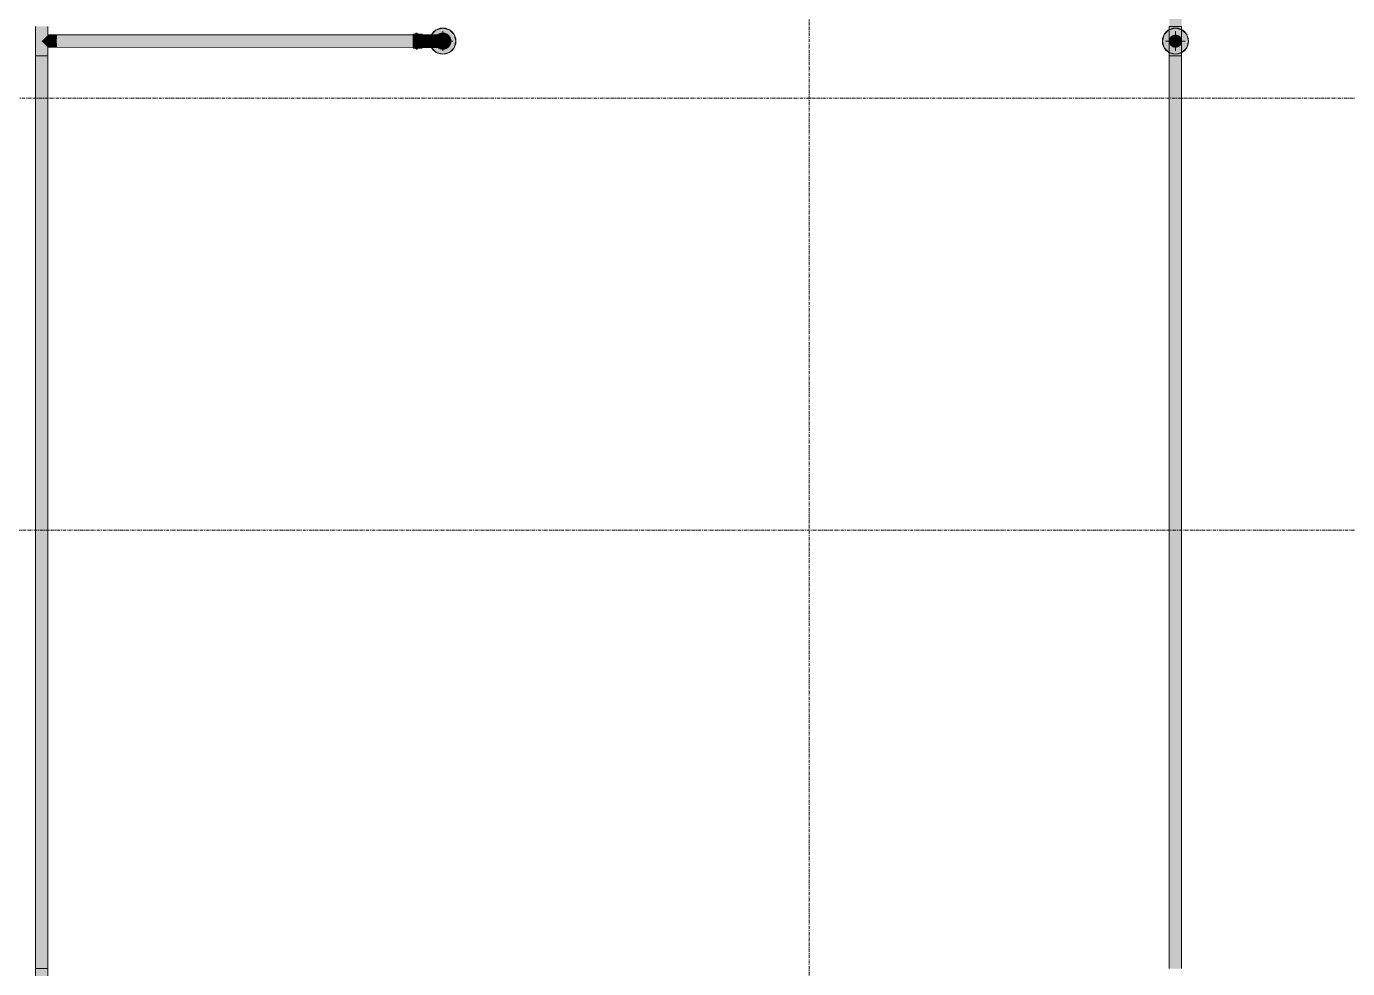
# Model space of a CAD drawing. Header units: inches. Extents: x -3679 to 241, y -496 to 1784.
# Drawn here: x -907.7 to -705.7, y 206 to 350 of the extents above; entities that cross this region are included whole.
import ezdxf

# ---------------------------------------------------------------- set-up
doc = ezdxf.new("R2010")
doc.units = ezdxf.units.IN
doc.header["$MEASUREMENT"] = 0
doc.linetypes.add('Grid Line', pattern=[0.875, 0.5, -0.125, 0.125, -0.125])
for name, color, linetype, lineweight in [('A-ANNO-NOTE', 250, 'Continuous', 9), ('P-PIPE', 1, 'Continuous', 9), ('P-PIPE-CNTR', 1, 'Continuous', 9), ('S-GRID', 8, 'Continuous', 9)]:
    doc.layers.add(name, color=color, linetype=linetype, lineweight=lineweight)

# ---------------------------------------------------------------- blocks, each defined once
blk = doc.blocks.new('Victaulic-VicPress316-Elbow 90-45deg Style P568_P571 - Standard-1269436-LOWER PARKING')
at = {"layer": 'P-PIPE'}
for points in [[(-848.55, 347.74), (-848.17, 347.74), (-848.17, 348.75), (-848.55, 348.75), (-848.55, 347.95)], [(-848.55, 346.74), (-848.17, 346.74), (-848.17, 347.74), (-848.55, 347.74), (-848.55, 346.86)], [(-848.01, 347.74), (-847.85, 347.74), (-847.85, 348.75), (-848.01, 348.97), (-848.12, 348.91), (-848.17, 348.75), (-848.17, 347.74), (-848.09, 347.74)], [(-848.01, 346.52), (-847.96, 346.58), (-847.85, 346.74), (-847.85, 347.74), (-848.17, 347.74), (-848.16, 346.7), (-848.12, 346.58)], [(-847.85, 347.74), (-847.29, 347.74), (-847.29, 348.75), (-847.85, 348.75), (-847.85, 348.02)], [(-847.85, 346.74), (-847.29, 346.74), (-847.29, 347.74), (-847.85, 347.74), (-847.85, 346.85)], [(-847.29, 347.74), (-847.07, 347.75), (-847.1, 348.02), (-847.08, 348.35), (-847.09, 348.47), (-847.1, 348.59), (-847.07, 348.65), (-847.13, 348.75), (-847.17, 348.77), (-847.29, 348.75), (-847.29, 347.89)], [(-847.17, 346.71), (-847.11, 346.76), (-847.07, 346.85), (-847.1, 346.93), (-847.07, 347.2), (-847.09, 347.28), (-847.09, 347.53), (-847.07, 347.74), (-847.29, 347.74), (-847.29, 346.74), (-847.29, 346.74), (-847.19, 346.72)], [(-847.07, 347.74), (-846.02, 347.74), (-846.02, 348.69), (-847.09, 348.69), (-847.07, 348.64), (-847.1, 348.56), (-847.09, 348.47), (-847.09, 348.4), (-847.07, 348.28), (-847.09, 348.18), (-847.1, 347.95), (-847.07, 347.76)], [(-847.09, 346.79), (-846.02, 346.81), (-846.02, 347.74), (-847.07, 347.74), (-847.1, 347.42), (-847.07, 347.17), (-847.09, 347.01), (-847.1, 346.91), (-847.07, 346.83), (-847.09, 346.79)], [(-845.22, 347.74), (-845.19, 348), (-845.11, 348.24), (-844.82, 348.64), (-844.77, 348.69), (-846.02, 348.68), (-846.02, 347.74), (-845.26, 347.74)], [(-844.75, 346.79), (-844.86, 346.89), (-845.13, 347.28), (-845.2, 347.5), (-845.22, 347.74), (-846.02, 347.74), (-846.02, 346.79), (-844.77, 346.79)], [(-842.94, 347.74), (-842.78, 347.74), (-842.8, 347.98), (-842.87, 348.21), (-843.17, 348.63), (-843.37, 348.79), (-843.67, 348.91), (-844, 348.97), (-844.34, 348.91), (-844.67, 348.76), (-844.86, 348.59), (-845.13, 348.21), (-845.2, 347.98), (-845.22, 347.74), (-845.06, 347.74), (-844.86, 348.37), (-844.33, 348.75), (-843.67, 348.75), (-843.14, 348.37), (-843.03, 348.02)], [(-845.06, 347.74), (-844.95, 347.75), (-844.91, 348.01), (-844.82, 348.22), (-844.67, 348.41), (-844.47, 348.57), (-844.25, 348.66), (-844, 348.69), (-843.71, 348.65), (-843.69, 348.63), (-843.52, 348.57), (-843.33, 348.41), (-843.18, 348.22), (-843.08, 347.99), (-843.05, 347.74), (-842.94, 347.74), (-843.14, 348.37), (-843.67, 348.75), (-844.33, 348.75), (-844.86, 348.37), (-844.95, 348.08)], [(-844.33, 346.74), (-843.67, 346.74), (-843.14, 347.12), (-842.94, 347.74), (-843.05, 347.74), (-843.05, 347.74), (-843.09, 347.48), (-843.18, 347.27), (-843.33, 347.07), (-843.52, 346.92), (-843.75, 346.83), (-844, 346.79), (-844.29, 346.84), (-844.31, 346.85), (-844.47, 346.92), (-844.67, 347.07), (-844.82, 347.27), (-844.92, 347.5), (-844.95, 347.74), (-845.06, 347.74), (-844.86, 347.12), (-844.41, 346.79)], [(-843.22, 348.28), (-843.24, 348.3), (-843.23, 348.29)]]:
    blk.add_hatch(color=256, dxfattribs=at).paths.add_polyline_path(points, flags=0)
h = blk.add_hatch(color=256, dxfattribs=at)
h.paths.add_polyline_path([(-842.87, 347.27), (-842.86, 347.74), (-842.94, 347.74)], flags=0)
h.paths.add_polyline_path([(-844, 346.52), (-843.66, 346.58), (-843.37, 346.7), (-843.14, 346.89), (-842.87, 347.27), (-842.94, 347.74), (-843.14, 347.12), (-843.67, 346.74), (-844.33, 346.74), (-844.86, 347.12), (-845.06, 347.74), (-845.22, 347.74), (-845.2, 347.5), (-845.13, 347.27), (-844.83, 346.85), (-844.63, 346.7), (-844.33, 346.57)], flags=0)
for p, q in [((-848.17, 348.8), (-848.55, 348.8)), ((-847.29, 348.8), (-847.85, 348.8)), ((-846.02, 348.69), (-847.12, 348.69)), ((-848.55, 346.68), (-848.17, 346.68)), ((-847.85, 346.68), (-847.29, 346.68)), ((-847.11, 346.79), (-846.02, 346.79)), ((-844.01, 346.79), (-844.01, 346.79)), ((-844, 346.79), (-844, 346.79))]:
    blk.add_line(p, q, dxfattribs=at)
at = {"layer": 'P-PIPE', "flags": 128}
for points in [[(-848.17, 348.8), (-848.17, 348.81), (-848.17, 348.82), (-848.17, 348.82), (-848.17, 348.83), (-848.17, 348.83), (-848.17, 348.84), (-848.17, 348.85), (-848.17, 348.85), (-848.16, 348.86), (-848.16, 348.87), (-848.16, 348.87), (-848.16, 348.88), (-848.15, 348.88), (-848.15, 348.89), (-848.15, 348.89), (-848.14, 348.9), (-848.14, 348.91), (-848.13, 348.91), (-848.13, 348.92), (-848.12, 348.92), (-848.12, 348.92), (-848.11, 348.93), (-848.11, 348.93), (-848.1, 348.94), (-848.1, 348.94), (-848.09, 348.94), (-848.09, 348.95), (-848.08, 348.95), (-848.08, 348.95), (-848.07, 348.96), (-848.06, 348.96), (-848.06, 348.96), (-848.05, 348.96), (-848.04, 348.96), (-848.04, 348.96), (-848.03, 348.97), (-848.02, 348.97), (-848.02, 348.97), (-848.01, 348.97), (-848.01, 348.97), (-848, 348.97), (-847.99, 348.97), (-847.99, 348.96), (-847.98, 348.96), (-847.97, 348.96), (-847.97, 348.96), (-847.96, 348.96), (-847.95, 348.96), (-847.95, 348.95), (-847.94, 348.95), (-847.94, 348.95), (-847.93, 348.95), (-847.92, 348.94), (-847.92, 348.94), (-847.91, 348.93), (-847.91, 348.93), (-847.9, 348.93), (-847.9, 348.92), (-847.89, 348.92), (-847.89, 348.91), (-847.88, 348.91), (-847.88, 348.9), (-847.88, 348.9), (-847.87, 348.89), (-847.87, 348.89), (-847.87, 348.88), (-847.86, 348.88), (-847.86, 348.87), (-847.86, 348.86), (-847.86, 348.86), (-847.85, 348.85), (-847.85, 348.84), (-847.85, 348.84), (-847.85, 348.83), (-847.85, 348.83), (-847.85, 348.82), (-847.85, 348.81), (-847.85, 348.81), (-847.85, 348.8)], [(-848.17, 348.74), (-848.17, 348.76), (-848.17, 348.77), (-848.17, 348.78), (-848.17, 348.79), (-848.17, 348.79), (-848.17, 348.8), (-848.17, 348.8), (-848.17, 348.8), (-848.17, 348.8)], [(-848.17, 348.8), (-848.17, 348.8), (-848.17, 348.8), (-848.17, 348.79), (-848.17, 348.79), (-848.17, 348.78), (-848.17, 348.77), (-848.17, 348.76), (-848.17, 348.75), (-848.17, 348.73), (-848.17, 348.72), (-848.17, 348.7), (-848.17, 348.68), (-848.17, 348.66), (-848.17, 348.64), (-848.17, 348.62), (-848.17, 348.59), (-848.17, 348.57), (-848.17, 348.54), (-848.17, 348.51), (-848.17, 348.48), (-848.17, 348.45), (-848.17, 348.42), (-848.17, 348.38), (-848.17, 348.35), (-848.17, 348.32), (-848.17, 348.28), (-848.17, 348.24), (-848.17, 348.2), (-848.17, 348.17), (-848.17, 348.13), (-848.17, 348.09), (-848.17, 348.05), (-848.17, 348.01), (-848.17, 347.96), (-848.17, 347.92), (-848.17, 347.88), (-848.17, 347.84), (-848.17, 347.8), (-848.17, 347.75), (-848.17, 347.74)], [(-848.17, 347.74), (-848.17, 347.7), (-848.17, 347.66), (-848.17, 347.62), (-848.17, 347.57), (-848.17, 347.53), (-848.17, 347.49), (-848.17, 347.45), (-848.17, 347.41), (-848.17, 347.37), (-848.17, 347.33), (-848.17, 347.29), (-848.17, 347.25), (-848.17, 347.22), (-848.17, 347.18), (-848.17, 347.15), (-848.17, 347.11), (-848.17, 347.08), (-848.17, 347.04), (-848.17, 347.01), (-848.17, 346.98), (-848.17, 346.95), (-848.17, 346.93), (-848.17, 346.9), (-848.17, 346.88), (-848.17, 346.85), (-848.17, 346.83), (-848.17, 346.81), (-848.17, 346.79), (-848.17, 346.77), (-848.17, 346.76), (-848.17, 346.74), (-848.17, 346.73), (-848.17, 346.72), (-848.17, 346.71), (-848.17, 346.7), (-848.17, 346.69), (-848.17, 346.69), (-848.17, 346.69), (-848.17, 346.68), (-848.17, 346.68)], [(-847.85, 347.74), (-847.85, 347.79), (-847.85, 347.83), (-847.85, 347.87), (-847.85, 347.91), (-847.85, 347.95), (-847.85, 347.99), (-847.85, 348.04), (-847.85, 348.08), (-847.85, 348.12), (-847.85, 348.16), (-847.85, 348.19), (-847.85, 348.23), (-847.85, 348.27), (-847.85, 348.31), (-847.85, 348.34), (-847.85, 348.38), (-847.85, 348.41), (-847.85, 348.44), (-847.85, 348.47), (-847.85, 348.5), (-847.85, 348.53), (-847.85, 348.56), (-847.85, 348.59), (-847.85, 348.61), (-847.85, 348.63), (-847.85, 348.66), (-847.85, 348.68), (-847.85, 348.7), (-847.85, 348.71), (-847.85, 348.73), (-847.85, 348.74), (-847.85, 348.76), (-847.85, 348.77), (-847.85, 348.78), (-847.85, 348.79), (-847.85, 348.79), (-847.85, 348.8), (-847.85, 348.8), (-847.85, 348.8), (-847.85, 348.8)], [(-847.85, 348.8), (-847.85, 348.8), (-847.85, 348.8), (-847.85, 348.79), (-847.85, 348.79), (-847.85, 348.78), (-847.85, 348.77), (-847.85, 348.76), (-847.85, 348.75)], [(-847.85, 346.68), (-847.85, 346.68), (-847.85, 346.69), (-847.85, 346.69), (-847.85, 346.7), (-847.85, 346.71), (-847.85, 346.71), (-847.85, 346.73), (-847.85, 346.74), (-847.85, 346.75), (-847.85, 346.77), (-847.85, 346.78), (-847.85, 346.8), (-847.85, 346.82), (-847.85, 346.85), (-847.85, 346.87), (-847.85, 346.89), (-847.85, 346.92), (-847.85, 346.95), (-847.85, 346.98), (-847.85, 347.01), (-847.85, 347.04), (-847.85, 347.07), (-847.85, 347.1), (-847.85, 347.14), (-847.85, 347.17), (-847.85, 347.21), (-847.85, 347.24), (-847.85, 347.28), (-847.85, 347.32), (-847.85, 347.36), (-847.85, 347.4), (-847.85, 347.44), (-847.85, 347.48), (-847.85, 347.52), (-847.85, 347.56), (-847.85, 347.6), (-847.85, 347.65), (-847.85, 347.69), (-847.85, 347.73), (-847.85, 347.74)], [(-847.29, 348.8), (-847.28, 348.8), (-847.27, 348.8), (-847.26, 348.8), (-847.25, 348.8), (-847.23, 348.8), (-847.22, 348.79), (-847.21, 348.79), (-847.2, 348.79), (-847.19, 348.78), (-847.18, 348.78), (-847.17, 348.78), (-847.16, 348.77), (-847.15, 348.77), (-847.14, 348.76), (-847.14, 348.75), (-847.13, 348.75), (-847.12, 348.74), (-847.11, 348.73), (-847.1, 348.73), (-847.09, 348.72), (-847.09, 348.71), (-847.08, 348.7), (-847.07, 348.69), (-847.07, 348.69)], [(-846.02, 348.69), (-845.93, 348.69), (-845.85, 348.69), (-845.77, 348.69), (-845.69, 348.69), (-845.61, 348.69), (-845.54, 348.69), (-845.46, 348.69), (-845.38, 348.69), (-845.31, 348.69), (-845.23, 348.69), (-845.16, 348.69), (-845.08, 348.69), (-845.01, 348.69), (-844.94, 348.69), (-844.88, 348.69), (-844.81, 348.69), (-844.75, 348.69)], [(-842.78, 347.74), (-842.78, 347.79), (-842.78, 347.84), (-842.79, 347.89), (-842.79, 347.94), (-842.8, 347.99), (-842.81, 348.03), (-842.82, 348.08), (-842.84, 348.13), (-842.85, 348.17), (-842.87, 348.22), (-842.89, 348.26), (-842.91, 348.31), (-842.94, 348.35), (-842.96, 348.39), (-842.99, 348.43), (-843.02, 348.47), (-843.05, 348.51), (-843.08, 348.55), (-843.11, 348.59), (-843.15, 348.62), (-843.18, 348.65), (-843.22, 348.69), (-843.26, 348.72), (-843.3, 348.75), (-843.34, 348.77), (-843.38, 348.8), (-843.42, 348.82), (-843.47, 348.84), (-843.51, 348.86), (-843.56, 348.88), (-843.6, 348.9), (-843.65, 348.92), (-843.7, 348.93), (-843.74, 348.94), (-843.79, 348.95), (-843.84, 348.96), (-843.89, 348.96), (-843.94, 348.96), (-843.99, 348.97), (-844.04, 348.97), (-844.08, 348.96), (-844.13, 348.96), (-844.18, 348.95), (-844.23, 348.94), (-844.28, 348.93), (-844.33, 348.92), (-844.37, 348.91), (-844.42, 348.89), (-844.46, 348.87), (-844.51, 348.86), (-844.55, 348.83), (-844.6, 348.81), (-844.64, 348.79), (-844.68, 348.76), (-844.72, 348.73), (-844.76, 348.7), (-844.8, 348.67), (-844.83, 348.64), (-844.87, 348.6), (-844.9, 348.57), (-844.93, 348.53), (-844.97, 348.49), (-844.99, 348.46), (-845.02, 348.42), (-845.05, 348.37), (-845.07, 348.33), (-845.1, 348.29), (-845.12, 348.24), (-845.14, 348.2), (-845.15, 348.15), (-845.17, 348.11), (-845.18, 348.06), (-845.19, 348.01), (-845.2, 347.96), (-845.21, 347.92), (-845.22, 347.87), (-845.22, 347.82), (-845.22, 347.77), (-845.22, 347.74)], [(-845.22, 347.74), (-845.22, 347.69), (-845.22, 347.65), (-845.21, 347.6), (-845.21, 347.55), (-845.2, 347.5), (-845.19, 347.45), (-845.18, 347.4), (-845.16, 347.36), (-845.15, 347.31), (-845.13, 347.27), (-845.11, 347.22), (-845.09, 347.18), (-845.06, 347.13), (-845.04, 347.09), (-845.01, 347.05), (-844.98, 347.01), (-844.95, 346.97), (-844.92, 346.94), (-844.89, 346.9), (-844.85, 346.87), (-844.82, 346.83), (-844.78, 346.8), (-844.74, 346.77), (-844.7, 346.74), (-844.66, 346.71), (-844.62, 346.69), (-844.58, 346.66), (-844.53, 346.64), (-844.49, 346.62), (-844.44, 346.6), (-844.4, 346.59), (-844.35, 346.57), (-844.3, 346.56), (-844.26, 346.55), (-844.21, 346.54), (-844.16, 346.53), (-844.11, 346.52), (-844.06, 346.52), (-844.01, 346.52), (-843.96, 346.52), (-843.92, 346.52), (-843.87, 346.53), (-843.82, 346.53), (-843.77, 346.54), (-843.72, 346.55), (-843.67, 346.56), (-843.63, 346.58), (-843.58, 346.59), (-843.54, 346.61), (-843.49, 346.63), (-843.45, 346.65), (-843.4, 346.67), (-843.36, 346.7), (-843.32, 346.73), (-843.28, 346.75), (-843.24, 346.78), (-843.2, 346.81), (-843.17, 346.85), (-843.13, 346.88), (-843.1, 346.92), (-843.07, 346.95), (-843.03, 346.99), (-843.01, 347.03), (-842.98, 347.07), (-842.95, 347.11), (-842.93, 347.15), (-842.9, 347.2), (-842.88, 347.24), (-842.86, 347.29), (-842.85, 347.33), (-842.83, 347.38), (-842.82, 347.43), (-842.81, 347.47), (-842.8, 347.52), (-842.79, 347.57), (-842.78, 347.62), (-842.78, 347.67), (-842.78, 347.72), (-842.78, 347.74)], [(-844, 348.69), (-844, 348.69), (-844, 348.69)], [(-848.17, 346.68), (-848.17, 346.68), (-848.17, 346.69), (-848.17, 346.69), (-848.17, 346.7), (-848.17, 346.71), (-848.17, 346.71), (-848.17, 346.73), (-848.17, 346.74)], [(-847.85, 346.68), (-847.85, 346.68), (-847.85, 346.67), (-847.85, 346.66), (-847.85, 346.66), (-847.85, 346.65), (-847.85, 346.64), (-847.85, 346.64), (-847.85, 346.63), (-847.86, 346.63), (-847.86, 346.62), (-847.86, 346.61), (-847.86, 346.61), (-847.87, 346.6), (-847.87, 346.6), (-847.87, 346.59), (-847.88, 346.59), (-847.88, 346.58), (-847.89, 346.58), (-847.89, 346.57), (-847.9, 346.57), (-847.9, 346.56), (-847.91, 346.56), (-847.91, 346.55), (-847.92, 346.55), (-847.92, 346.55), (-847.93, 346.54), (-847.93, 346.54), (-847.94, 346.54), (-847.94, 346.53), (-847.95, 346.53), (-847.96, 346.53), (-847.96, 346.53), (-847.97, 346.52), (-847.98, 346.52), (-847.98, 346.52), (-847.99, 346.52), (-848, 346.52), (-848, 346.52), (-848.01, 346.52), (-848.01, 346.52), (-848.02, 346.52), (-848.03, 346.52), (-848.03, 346.52), (-848.04, 346.52), (-848.05, 346.52), (-848.05, 346.53), (-848.06, 346.53), (-848.07, 346.53), (-848.07, 346.53), (-848.08, 346.53), (-848.08, 346.54), (-848.09, 346.54), (-848.1, 346.54), (-848.1, 346.55), (-848.11, 346.55), (-848.11, 346.55), (-848.12, 346.56), (-848.12, 346.56), (-848.13, 346.57), (-848.13, 346.57), (-848.14, 346.58), (-848.14, 346.58), (-848.14, 346.59), (-848.15, 346.59), (-848.15, 346.6), (-848.15, 346.6), (-848.16, 346.61), (-848.16, 346.62), (-848.16, 346.62), (-848.17, 346.63), (-848.17, 346.64), (-848.17, 346.64), (-848.17, 346.65), (-848.17, 346.65), (-848.17, 346.66), (-848.17, 346.67), (-848.17, 346.67), (-848.17, 346.68), (-848.17, 346.68)], [(-847.85, 346.74), (-847.85, 346.73), (-847.85, 346.72), (-847.85, 346.71), (-847.85, 346.7), (-847.85, 346.69), (-847.85, 346.69), (-847.85, 346.69), (-847.85, 346.68), (-847.85, 346.68)], [(-847.07, 346.79), (-847.08, 346.78), (-847.08, 346.78), (-847.09, 346.77), (-847.1, 346.76), (-847.11, 346.75), (-847.12, 346.75), (-847.12, 346.74), (-847.13, 346.73), (-847.14, 346.73), (-847.15, 346.72), (-847.16, 346.72), (-847.17, 346.71), (-847.18, 346.71), (-847.19, 346.7), (-847.2, 346.7), (-847.21, 346.7), (-847.22, 346.69), (-847.23, 346.69), (-847.24, 346.69), (-847.25, 346.69), (-847.27, 346.69), (-847.28, 346.68), (-847.29, 346.68), (-847.29, 346.68)], [(-844.75, 346.79), (-844.79, 346.79), (-844.86, 346.79), (-844.93, 346.79), (-845, 346.79), (-845.07, 346.79), (-845.14, 346.79), (-845.21, 346.79), (-845.29, 346.79), (-845.36, 346.79), (-845.44, 346.79), (-845.52, 346.79), (-845.59, 346.79), (-845.67, 346.79), (-845.75, 346.79), (-845.83, 346.79), (-845.91, 346.79), (-845.99, 346.79), (-846.02, 346.79)]]:
    blk.add_lwpolyline(points, dxfattribs=at)
at = {"layer": 'P-PIPE'}
for radius, start, end in [(1.06, 0, 180), (1.06, 180, 0), (1.06, 180, 216), (0.95, 142.2975, 145.4486), (0.95, 108, 109.39), (0.95, 70.6184, 72), (0.95, 31.4042, 37.6881), (0.95, 25.2769, 28.3217), (1.06, 0, 36), (0.95, 205.2714, 208.3275), (0.95, 211.4248, 217.6805), (0.95, 250.6506, 252), (0.95, 288, 289.341), (0.95, 322.3339, 325.4176)]:
    blk.add_arc((-844, 347.74), radius, start, end, dxfattribs=at)
for centre, major_axis, start_param, end_param in [((-848.55, 347.74), (0, 1.06), 4.712368, 6.597294), ((-848.55, 347.74), (0, 1.06), 2.827467, 4.712368), ((-848.17, 347.74), (0, 1.06), 4.712368, 6.597373), ((-848.17, 347.74), (0, 1.06), 2.827467, 4.712368), ((-847.85, 347.74), (0, 1.06), 4.712368, 6.597373), ((-847.85, 347.74), (0, 1.06), 2.827467, 4.712368), ((-847.07, 347.74), (0, 0.95), 5.317831, 5.367524), ((-847.07, 347.74), (0, 0.95), 4.057188, 4.106884)]:
    blk.add_ellipse(centre, major_axis=major_axis, ratio=0.000011, start_param=start_param, end_param=end_param, dxfattribs=at)

msp = doc.modelspace()

# ---------------------------------------------------------------- hatches: boundary and pattern name
at = {"layer": 'A-ANNO-NOTE'}
for points in [[(-844, 345.74), (-843, 346.01), (-842.27, 346.74), (-842, 347.74), (-842.27, 348.74), (-843, 349.47), (-844, 349.74), (-845, 349.47), (-845.73, 348.74), (-846, 347.74), (-845.73, 346.74), (-845, 346.01)], [(-732, 345.74), (-731, 346.01), (-730.27, 346.74), (-730, 347.74), (-730.27, 348.74), (-731, 349.47), (-732, 349.74), (-733, 349.47), (-733.73, 348.74), (-734, 347.74), (-733.73, 346.74), (-733, 346.01)]]:
    msp.add_hatch(color=256, dxfattribs=at).paths.add_polyline_path(points, flags=0)
h = msp.add_hatch(color=256, dxfattribs=at)
edge = h.paths.add_edge_path(flags=0)
edge.add_arc((-844, 347.74), 2, 0, 360)
h = msp.add_hatch(color=256, dxfattribs=at)
edge = h.paths.add_edge_path(flags=0)
edge.add_arc((-732, 347.74), 2, 0, 360)
at = {"layer": 'P-PIPE'}
h = msp.add_hatch(color=256, dxfattribs=at)
h.paths.add_polyline_path([(-732.67, 349.98), (-732.67, 349.99), (-732.67, 359.44)], flags=0)
h.paths.add_polyline_path([(-732, 349.98), (-732, 433.73), (-732.95, 433.73), (-732.95, 349.99), (-732.47, 349.98), (-732.25, 349.98)], flags=0)
for points in [[(-732, 349.98), (-731.05, 349.99), (-731.05, 433.73), (-732, 433.72), (-732, 359.44)], [(-903.09, 346.8), (-903.1, 347.28), (-903.09, 348.7), (-904.39, 348.7), (-905.34, 347.75), (-904.39, 346.8), (-903.09, 346.8)], [(-848.55, 347.74), (-848.55, 348.69), (-903.09, 348.7), (-903.1, 348.22), (-903.1, 347.75), (-848.55, 347.74)], [(-848.55, 346.79), (-848.55, 347.74), (-903.1, 347.75), (-903.09, 346.8), (-851.45, 346.79)], [(-844, 346.79), (-843.75, 346.83), (-843.52, 346.92), (-843.33, 347.07), (-843.18, 347.27), (-843.08, 347.5), (-843.05, 347.74), (-843.08, 347.99), (-843.18, 348.22), (-843.33, 348.41), (-843.52, 348.57), (-843.75, 348.66), (-844, 348.69), (-844.25, 348.66), (-844.47, 348.57), (-844.67, 348.41), (-844.82, 348.22), (-844.92, 347.99), (-844.95, 347.74), (-844.92, 347.5), (-844.82, 347.27), (-844.67, 347.07), (-844.47, 346.92), (-844.25, 346.83)], [(-732, 346.79), (-731.75, 346.83), (-731.53, 346.92), (-731.33, 347.07), (-731.18, 347.27), (-731.08, 347.5), (-731.05, 347.74), (-731.08, 347.99), (-731.18, 348.22), (-731.33, 348.41), (-731.53, 348.57), (-731.75, 348.66), (-732, 348.69), (-732.25, 348.66), (-732.48, 348.57), (-732.67, 348.41), (-732.82, 348.22), (-732.92, 347.99), (-732.95, 347.74), (-732.92, 347.5), (-732.82, 347.27), (-732.67, 347.07), (-732.48, 346.92), (-732.25, 346.83)], [(-905.34, 205.99), (-905.34, 345.5), (-906.29, 345.51), (-906.29, 206), (-905.81, 205.99), (-905.58, 205.99)], [(-905.34, 205.99), (-904.39, 206), (-904.39, 345.51), (-904.86, 345.51), (-905.34, 345.5), (-905.34, 205.99)], [(-732, 205.98), (-731.05, 205.99), (-731.05, 345.5), (-731.53, 345.5), (-732, 345.49), (-732, 211.03)]]:
    msp.add_hatch(color=256, dxfattribs=at).paths.add_polyline_path(points, flags=0)
h = msp.add_hatch(color=256, dxfattribs=at)
h.paths.add_polyline_path([(-904.42, 345.51), (-904.39, 345.51), (-904.39, 346.8), (-904.42, 346.83)], flags=0)
h.paths.add_polyline_path([(-904.42, 349.99), (-904.42, 349.99), (-904.51, 349.99)], flags=0)
h.paths.add_polyline_path([(-905.34, 345.5), (-904.42, 345.51), (-904.42, 346.84), (-905.34, 347.75), (-904.39, 348.7), (-904.39, 350), (-904.86, 349.99), (-906.29, 349.99), (-906.29, 345.51), (-905.82, 345.51), (-905.59, 345.5)], flags=0)
h = msp.add_hatch(color=256, dxfattribs=at)
h.paths.add_polyline_path([(-732, 345.49), (-732, 346.79), (-732.25, 346.83), (-732.48, 346.92), (-732.67, 347.07), (-732.84, 347.31), (-732.88, 347.38), (-732.93, 347.56), (-732.95, 347.74), (-732.95, 345.5), (-732.48, 345.5), (-732.25, 345.5)], flags=0)
h.paths.add_polyline_path([(-732.95, 347.74), (-732.92, 347.99), (-732.79, 348.28), (-732.65, 348.43), (-732.44, 348.58), (-732.24, 348.66), (-732, 348.69), (-732, 349.98), (-732.95, 349.99), (-732.95, 347.91)], flags=0)
h = msp.add_hatch(color=256, dxfattribs=at)
h.paths.add_polyline_path([(-731.05, 347.74), (-731.05, 349.99), (-731.53, 349.98), (-732, 349.98), (-731.99, 348.69), (-731.75, 348.66), (-731.52, 348.57), (-731.33, 348.41), (-731.16, 348.18), (-731.12, 348.1), (-731.07, 347.93), (-731.05, 347.75)], flags=0)
h.paths.add_polyline_path([(-732, 345.49), (-731.05, 345.5), (-731.05, 347.73), (-731.08, 347.49), (-731.21, 347.21), (-731.35, 347.05), (-731.54, 346.91), (-731.75, 346.82), (-732, 346.79), (-732, 346.68)], flags=0)
h = msp.add_hatch(color=256, dxfattribs=at)
h.paths.add_polyline_path([(-732.92, 347.5), (-732.95, 347.74), (-732.92, 347.99), (-732.82, 348.22), (-732.67, 348.42), (-732.48, 348.57), (-732.24, 348.66), (-732, 348.69), (-731.75, 348.66), (-731.53, 348.57), (-731.32, 348.41), (-731.18, 348.22), (-731.08, 347.99), (-731.05, 347.74), (-731.08, 347.49), (-731.18, 347.27), (-731.33, 347.07), (-731.53, 346.92), (-731.76, 346.82), (-732, 346.79), (-732.25, 346.83), (-732.48, 346.92), (-732.67, 347.07), (-732.82, 347.27), (-732.92, 347.5)], flags=0)
h.paths.add_polyline_path([(-732, 346.79), (-731.75, 346.83), (-731.52, 346.92), (-731.33, 347.07), (-731.18, 347.27), (-731.08, 347.5), (-731.05, 347.75), (-731.08, 347.99), (-731.18, 348.22), (-731.33, 348.42), (-731.53, 348.57), (-731.76, 348.66), (-732.01, 348.69), (-732.25, 348.66), (-732.48, 348.56), (-732.67, 348.41), (-732.82, 348.22), (-732.92, 347.99), (-732.95, 347.74), (-732.92, 347.49), (-732.82, 347.27), (-732.67, 347.07), (-732.47, 346.92), (-732.24, 346.82), (-732, 346.79)], flags=0)
h = msp.add_hatch(color=256, dxfattribs=at)
h.paths.add_polyline_path([(-732.67, 205.98), (-732.67, 205.99), (-732.67, 211.03)], flags=0)
h.paths.add_polyline_path([(-732, 205.98), (-732, 345.49), (-732.95, 345.5), (-732.95, 205.99), (-732.47, 205.98), (-732.25, 205.98)], flags=0)
h = msp.add_hatch(color=256, dxfattribs=at)
h.paths.add_polyline_path([(-904.42, 201.51), (-904.39, 201.51), (-904.39, 202.8), (-904.42, 202.83)], flags=0)
h.paths.add_polyline_path([(-904.42, 205.99), (-904.42, 205.99), (-904.51, 205.99)], flags=0)
h.paths.add_polyline_path([(-906.26, 206), (-906.29, 205.99), (-906.29, 201.51), (-906.26, 201.51), (-906.26, 205.99)], flags=0)
h.paths.add_polyline_path([(-905.34, 201.5), (-904.42, 201.51), (-904.42, 202.84), (-905.34, 203.75), (-904.39, 204.7), (-904.39, 206), (-904.86, 205.99), (-906.26, 206), (-906.26, 201.51), (-905.59, 201.5)], flags=0)

# ---------------------------------------------------------------- linework, layer by layer
at = {"layer": 'A-ANNO-NOTE'}
for p, q in [((-845, 349.47), (-845.73, 348.74)), ((-844, 349.74), (-845, 349.47)), ((-843, 349.47), (-844, 349.74)), ((-842.27, 348.74), (-843, 349.47)), ((-733, 349.47), (-733.73, 348.74)), ((-732, 349.74), (-733, 349.47)), ((-731, 349.47), (-732, 349.74)), ((-730.27, 348.74), (-731, 349.47)), ((-845.73, 348.74), (-846, 347.74)), ((-846, 347.74), (-845.73, 346.74)), ((-842, 347.74), (-842.27, 348.74)), ((-842.27, 346.74), (-842, 347.74)), ((-733.73, 348.74), (-734, 347.74)), ((-734, 347.74), (-733.73, 346.74)), ((-730, 347.74), (-730.27, 348.74)), ((-730.27, 346.74), (-730, 347.74)), ((-845.73, 346.74), (-845, 346.01)), ((-845, 346.01), (-844, 345.74)), ((-844, 345.74), (-843, 346.01)), ((-843, 346.01), (-842.27, 346.74)), ((-733.73, 346.74), (-733, 346.01)), ((-733, 346.01), (-732, 345.74)), ((-732, 345.74), (-731, 346.01)), ((-731, 346.01), (-730.27, 346.74))]:
    msp.add_line(p, q, dxfattribs=at)
for centre in [(-844, 347.74), (-732, 347.74)]:
    msp.add_circle(centre, 2, dxfattribs=at)
at = {"layer": 'P-PIPE'}
for p, q in [((-906.29, 350), (-906.29, 345.51)), ((-904.39, 348.7), (-904.39, 350)), ((-732.95, 349.99), (-732.95, 345.5)), ((-731.05, 345.5), (-731.05, 349.99)), ((-903.09, 348.7), (-904.39, 348.7)), ((-848.55, 348.69), (-903.09, 348.7)), ((-906.29, 345.51), (-906.29, 206)), ((-904.39, 345.51), (-904.39, 346.8)), ((-904.39, 346.8), (-903.09, 346.8)), ((-904.39, 206), (-904.39, 345.51)), ((-903.09, 346.8), (-848.55, 346.79)), ((-732.95, 345.5), (-732.95, 205.99)), ((-731.05, 205.99), (-731.05, 345.5)), ((-906.29, 206), (-906.29, 201.51)), ((-904.39, 204.7), (-904.39, 206))]:
    msp.add_line(p, q, dxfattribs=at)
for centre, radius, start, end in [((-844, 347.74), 0.95, 0, 180), ((-844, 347.74), 0.95, 180, 0), ((-844, 347.27), 0.475, 90, 270), ((-844, 348.22), 0.475, 270, 90), ((-732, 347.74), 0.95, 0, 180), ((-732, 347.74), 0.95, 180, 0), ((-732, 347.27), 0.475, 90, 270), ((-732, 348.22), 0.475, 270, 90)]:
    msp.add_arc(centre, radius, start, end, dxfattribs=at)
for centre, major_axis, ratio, start_param, end_param in [((-732, 349.99), (0.951, 0), 0.004167, 3.141593, 3.403392), ((-732, 349.99), (0.951, 0), 0.004167, 3.405488, 3.665191), ((-732, 349.99), (0.951, 0), 0.004167, 3.666373, 3.926991), ((-732, 349.99), (0.95, 0), 0.004167, 3.665191, 3.926025), ((-732, 349.99), (0.951, 0), 0.004167, 3.927731, 4.18879), ((-732, 349.99), (0.95, 0), 0.004167, 3.926991, 4.188266), ((-732, 349.99), (0.951, 0), 0.004167, 4.18924, 4.45059), ((-732, 349.99), (0.95, 0), 0.004167, 4.18879, 4.450357), ((-732, 349.99), (0.951, 0), 0.004167, 4.450806, 4.712389), ((-732, 349.99), (0.95, 0), 0.004167, 4.45059, 4.712389), ((-732, 349.99), (0.951, 0), 0.004167, 4.712389, 4.973972), ((-732, 349.99), (0.95, 0), 0.004167, 4.712389, 4.974188), ((-732, 349.99), (0.951, 0), 0.004167, 4.974188, 5.235538), ((-732, 349.99), (0.95, 0), 0.004167, 4.974421, 5.235988), ((-732, 349.99), (0.951, 0), 0.004167, 5.235988, 5.497047), ((-732, 349.99), (0.95, 0), 0.004167, 5.236512, 5.497787), ((-732, 349.99), (0.951, 0), 0.004167, 5.497787, 5.758405), ((-732, 349.99), (0.95, 0), 0.004167, 5.498753, 5.759587), ((-732, 349.99), (0.951, 0), 0.004167, 5.759587, 6.01929), ((-732, 349.99), (0.951, 0), 0.004167, 6.021386, 6.283185), ((-903.09, 347.75), (0, 0.951), 0.004404, 0.527766, 0.785687), ((-903.09, 347.75), (0, 0.95), 0.004395, 0.788393, 1.047198), ((-903.09, 347.75), (0, 0.951), 0.004404, 0.789565, 1.047334), ((-903.09, 347.75), (0, 0.95), 0.004395, 1.050673, 1.308997), ((-903.09, 347.75), (0, 0.951), 0.004404, 1.051365, 1.309032), ((-903.09, 347.75), (0, 0.95), 0.004395, 1.312857, 1.570796), ((-903.09, 347.75), (0, 0.951), 0.004404, 1.313164, 1.570751), ((-903.09, 347.75), (0, 0.95), 0.004395, 1.575015, 1.832596), ((-903.09, 347.75), (0, 0.951), 0.004404, 1.574964, 1.832474), ((-903.09, 347.75), (0, 0.95), 0.004395, 1.837199, 2.094395), ((-903.09, 347.75), (0, 0.951), 0.004404, 1.836763, 2.094193), ((-903.09, 347.75), (0, 0.951), 0.004404, 0.004167, 0.524201), ((-905.34, 345.51), (0.951, 0), 0.004167, 3.141593, 3.398987), ((-905.34, 345.51), (0.951, 0), 0.004167, 3.404101, 3.660787), ((-905.34, 345.51), (0.951, 0), 0.004167, 3.66561, 3.922586), ((-905.34, 345.51), (0.951, 0), 0.004167, 3.927271, 4.184385), ((-905.34, 345.51), (0.95, 0), 0.004167, 3.926991, 4.183446), ((-905.34, 345.51), (0.951, 0), 0.004167, 4.188979, 4.446185), ((-905.34, 345.51), (0.95, 0), 0.004167, 4.18879, 4.445737), ((-905.34, 345.51), (-0.951, 0), 0.004167, 1.309113, 1.566391), ((-905.34, 345.51), (0.95, 0), 0.004167, 4.45059, 4.70793), ((-905.34, 345.51), (0.951, 0), 0.004167, 4.712437, 4.969783), ((-905.34, 345.51), (0.95, 0), 0.004167, 4.712389, 4.970095), ((-905.34, 345.51), (0.951, 0), 0.004167, 4.974164, 5.231583), ((-905.34, 345.51), (0.95, 0), 0.004167, 4.974188, 5.232288), ((-905.34, 345.51), (0.951, 0), 0.004167, 5.235873, 5.493382), ((-905.34, 345.51), (0.95, 0), 0.004167, 5.235988, 5.494579), ((-905.34, 345.51), (0.951, 0), 0.004167, 5.497536, 5.755182), ((-905.34, 345.51), (0.951, 0), 0.004167, 5.759055, 6.016981), ((-905.34, 345.51), (0.951, 0), 0.004167, 6.019579, 6.27878), ((-903.09, 347.75), (0, 0.95), 0.004395, 2.099479, 2.356194), ((-903.09, 347.75), (0, 0.951), 0.004404, 2.098562, 2.35589), ((-903.09, 347.75), (0, 0.951), 0.004404, 2.360362, 2.617534), ((-903.09, 347.75), (0, 0.951), 0.004404, 2.622161, 2.87901), ((-903.09, 347.75), (0, 0.951), 0.004404, 2.883961, 3.141593), ((-732, 345.5), (0.951, 0), 0.004167, 3.141593, 4.712389), ((-732, 345.5), (0.95, 0), 0.004167, 3.665191, 3.926025), ((-732, 345.5), (0.95, 0), 0.004167, 3.926991, 4.188266), ((-732, 345.5), (0.95, 0), 0.004167, 4.18879, 4.450357), ((-732, 345.5), (0.95, 0), 0.004167, 4.45059, 4.712389), ((-732, 345.5), (0.951, 0), 0.004167, 4.712389, 6.283185), ((-732, 345.5), (0.95, 0), 0.004167, 4.712389, 4.974188), ((-732, 345.5), (0.95, 0), 0.004167, 4.974421, 5.235988), ((-732, 345.5), (0.95, 0), 0.004167, 5.236512, 5.497787), ((-732, 345.5), (0.95, 0), 0.004167, 5.498753, 5.759587), ((-905.34, 206), (0.951, 0), 0.004167, 3.141593, 3.398987), ((-905.34, 206), (0.951, 0), 0.004167, 3.404101, 3.660787), ((-905.34, 206), (0.951, 0), 0.004167, 3.66561, 3.922586), ((-905.34, 206), (0.951, 0), 0.004167, 3.927271, 4.184385), ((-905.34, 206), (0.95, 0), 0.004167, 3.926991, 4.183446), ((-905.34, 206), (0.951, 0), 0.004167, 4.188979, 4.446185), ((-905.34, 206), (0.95, 0), 0.004167, 4.18879, 4.445737), ((-905.34, 206), (0.951, 0), 0.004167, 4.450705, 4.707984), ((-905.34, 206), (-0.95, 0), 0.004167, 1.308997, 1.566337), ((-905.34, 206), (0.951, 0), 0.004167, 4.712437, 4.969784), ((-905.34, 206), (0.95, 0), 0.004167, 4.712389, 4.970096), ((-905.34, 206), (0.951, 0), 0.004167, 4.974164, 5.231583), ((-905.34, 206), (0.95, 0), 0.004167, 4.974188, 5.232288), ((-905.34, 206), (0.951, 0), 0.004167, 5.235873, 5.493382), ((-905.34, 206), (0.95, 0), 0.004167, 5.235988, 5.494579), ((-905.34, 206), (0.951, 0), 0.004167, 5.497536, 5.755182), ((-905.34, 206), (0.951, 0), 0.004167, 5.759055, 6.27878)]:
    msp.add_ellipse(centre, major_axis=major_axis, ratio=ratio, start_param=start_param, end_param=end_param, dxfattribs=at)
at = {"layer": 'P-PIPE-CNTR'}
for p, q in [((-845.5, 347.74), (-842.5, 347.74)), ((-844, 346.24), (-844, 349.24)), ((-733.5, 347.74), (-730.5, 347.74)), ((-732, 346.24), (-732, 349.24))]:
    msp.add_line(p, q, dxfattribs=at)
at = {"layer": 'S-GRID', "linetype": 'Grid Line'}
for p, q in [((-788, 1771.74), (-788, -484.26)), ((-3666.39, 339), (226, 339)), ((228, 273), (-3666.39, 273))]:
    msp.add_line(p, q, dxfattribs=at)

# ---------------------------------------------------------------- block references
at = {"layer": 'P-PIPE'}
msp.add_blockref('Victaulic-VicPress316-Elbow 90-45deg Style P568_P571 - Standard-1269436-LOWER PARKING', (0, 0), dxfattribs=at)

doc.saveas('drawing.dxf')
